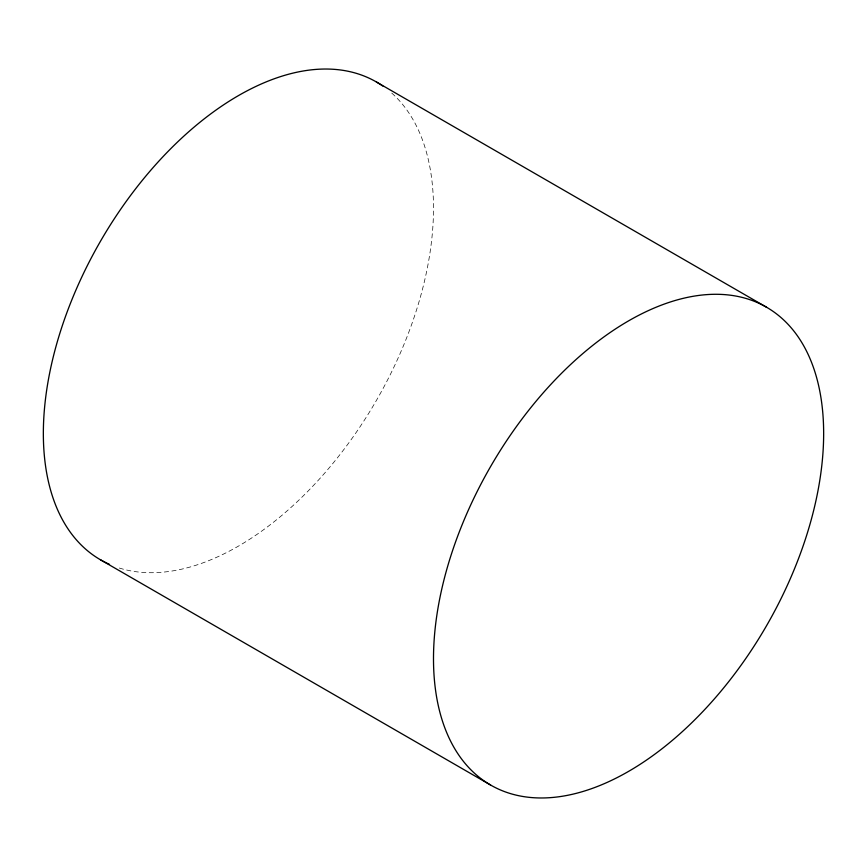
<?xml version="1.0" encoding="UTF-8"?>
<svg xmlns="http://www.w3.org/2000/svg" width="867" height="867" viewBox="0 0 867 867"><rect width="100%" height="100%" fill="white"/><g stroke="black" fill="none" stroke-linecap="round" stroke-linejoin="round"><path stroke-width="0.65" stroke-dasharray="4.33 3.25" d="M391.765 93.105A275.879 159.279 -60 0 1 376.365 400.511A275.879 159.279 -60 0 1 117.836 567.56"/><path stroke-width="1.3" d="M376.365 81.953L766.515 307.211A275.879 159.279 -60 0 1 679.067 734.555A275.879 159.279 -60 0 1 440.143 596.615A275.879 159.279 -60 0 1 766.515 307.211M100.485 559.789L490.635 785.047M109.513 564.363A275.879 159.279 -60 0 1 99.402 243.118A275.879 159.279 -60 0 1 382.791 86.028"/></g></svg>
